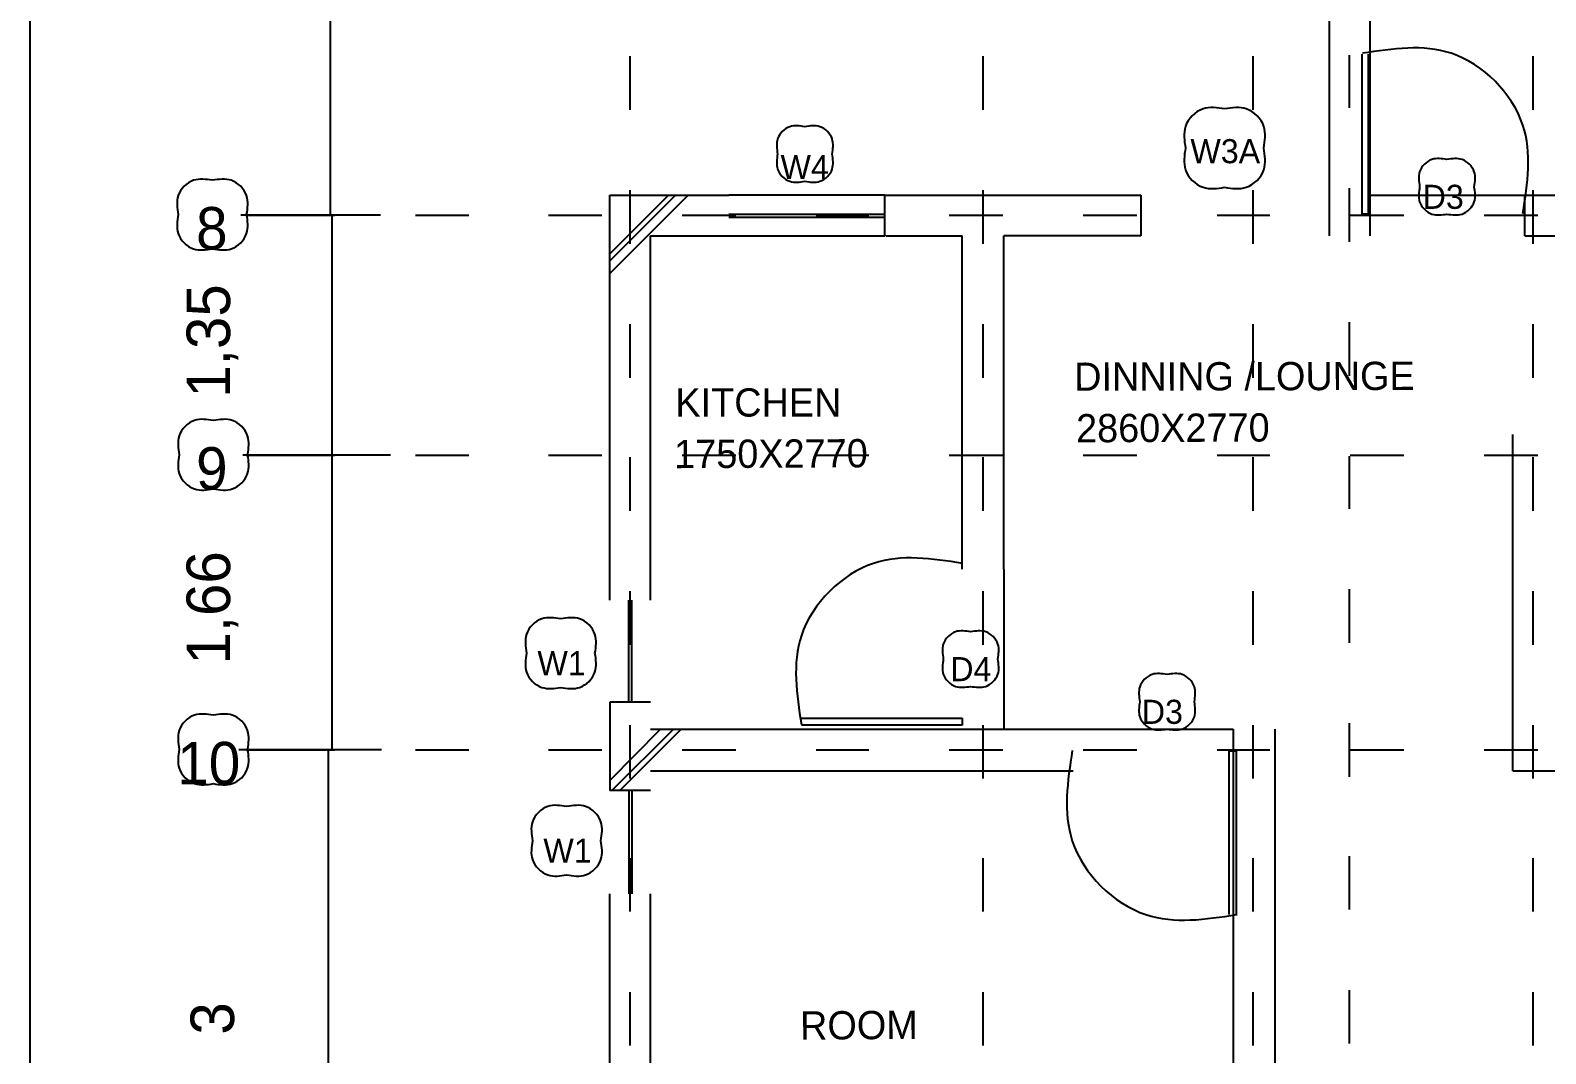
# Model space of a CAD drawing. Header units: millimetres. Extents: x 30 to 56197, y -4580 to 38782.
# Drawn here: x 2132 to 11117, y 12254 to 18323 of the extents above; entities that cross this region are included whole.
import ezdxf

# ---------------------------------------------------------------- set-up
doc = ezdxf.new("R2010")
doc.units = ezdxf.units.MM
doc.layers.add('A-ARCH-REF', color=8, linetype='CONTINUOUS')

msp = doc.modelspace()

# ---------------------------------------------------------------- linework, layer by layer
at = {"layer": 'A-ARCH-REF'}
for p, q in [((2132.1, 2451.8), (2132.1, 38781.7)), ((3909.2, 20393.1), (3909.2, 17227.4)), ((9834.7, 17103.8), (9834.7, 19157.4)), ((10075.9, 17103.8), (10075.9, 19157.4)), ((5686.2, 18168.9), (5686.2, 17851.1)), ((7781, 18168.9), (7781, 17851.1)), ((9381.6, 18168.9), (9381.6, 17851.1)), ((9952.4, 18174.7), (9952.4, 17862.9)), ((10028.9, 17233.3), (10028.9, 18180.6)), ((10064.2, 18180.6), (10064.2, 17233.3)), ((11041, 18168.9), (11041, 17851.1)), ((5568.5, 16956.7), (5956.9, 17345.1)), ((5568.5, 16997.9), (5915.7, 17345.1)), ((5568.5, 16880.2), (6033.4, 17345.1)), ((5568.5, 14944.2), (5568.5, 17345.1)), ((5568.5, 17345.1), (5809.8, 17345.1)), ((5686.2, 17374.5), (5686.2, 17056.7)), ((5809.8, 17345.1), (6274.7, 17345.1)), ((7198.5, 17345.1), (6274.7, 17345.1)), ((7198.5, 17345.1), (7904.6, 17345.1)), ((7198.5, 17103.8), (7198.5, 17345.1)), ((7781, 17374.5), (7781, 17056.7)), ((7904.6, 17345.1), (8716.7, 17345.1)), ((8716.7, 17345.1), (8716.7, 17103.8)), ((9381.6, 17374.5), (9381.6, 17056.7)), ((9952.4, 17386.2), (9952.4, 17068.5)), ((10075.9, 17345.1), (10993.9, 17345.1)), ((10993.9, 17103.8), (10993.9, 17345.1)), ((10993.9, 17345.1), (14012.6, 17345.1)), ((11041, 17374.5), (11041, 17056.7)), ((4209.3, 17227.4), (3379.6, 17227.4)), ((4144.5, 17227.4), (3391.3, 17227.4)), ((3414.9, 17227.4), (3938.6, 17227.4)), ((3920.9, 17227.4), (3920.9, 15803.4)), ((4415.2, 17227.4), (4733, 17227.4)), ((5203.7, 17227.4), (5521.5, 17227.4)), ((5998.1, 17227.4), (6315.9, 17227.4)), ((6274.7, 17233.3), (7198.5, 17233.3)), ((6274.7, 17215.6), (7198.5, 17215.6)), ((6792.5, 17227.4), (7104.4, 17227.4)), ((7581, 17227.4), (7898.7, 17227.4)), ((8375.4, 17227.4), (8693.1, 17227.4)), ((9169.8, 17227.4), (9481.6, 17227.4)), ((9958.3, 17227.4), (10276, 17227.4)), ((10064.2, 17233.3), (10028.9, 17233.3)), ((10752.6, 17227.4), (11070.4, 17227.4)), ((5809.8, 14944.2), (5809.8, 17103.8)), ((5809.8, 17103.8), (6274.7, 17103.8)), ((6274.7, 17103.8), (7198.5, 17103.8)), ((7204.4, 17103.8), (7657.5, 17103.8)), ((7657.5, 15126.7), (7657.5, 17103.8)), ((7904.6, 15126.7), (7904.6, 17103.8)), ((8716.7, 17103.8), (7904.6, 17103.8)), ((10993.9, 17103.8), (11853, 17103.8)), ((5686.2, 16580.1), (5686.2, 16262.3)), ((7781, 16580.1), (7781, 16262.3)), ((9381.6, 16580.1), (9381.6, 16262.3)), ((9952.4, 16591.9), (9952.4, 16274.1)), ((11041, 16580.1), (11041, 16262.3)), ((10923.3, 13932.1), (10923.3, 15926.9)), ((4268.1, 15803.4), (3391.3, 15803.4)), ((4162.2, 15803.4), (3391.3, 15803.4)), ((3414.9, 15803.4), (3938.6, 15803.4)), ((3920.9, 15803.4), (3920.9, 14055.7)), ((4415.2, 15803.4), (4733, 15803.4)), ((5203.7, 15803.4), (5521.5, 15803.4)), ((5686.2, 15791.6), (5686.2, 15473.8)), ((5998.1, 15803.4), (6315.9, 15803.4)), ((6792.5, 15803.4), (7104.4, 15803.4)), ((7581, 15803.4), (7898.7, 15803.4)), ((7781, 15791.6), (7781, 15473.8)), ((8375.4, 15803.4), (8693.1, 15803.4)), ((9169.8, 15803.4), (9481.6, 15803.4)), ((9381.6, 15791.6), (9381.6, 15473.8)), ((9952.4, 15797.5), (9952.4, 15485.6)), ((9958.3, 15803.4), (10276, 15803.4)), ((10752.6, 15803.4), (11070.4, 15803.4)), ((11041, 15791.6), (11041, 15473.8)), ((7904.6, 15126.7), (7904.6, 14179.3)), ((9952.4, 15009), (9952.4, 14691.2)), ((5680.3, 14338.2), (5680.3, 14944.2)), ((5686.2, 14997.2), (5686.2, 14679.4)), ((5698, 14338.2), (5698, 14944.2)), ((7781, 14997.2), (7781, 14679.4)), ((9381.6, 14997.2), (9381.6, 14679.4)), ((11041, 14997.2), (11041, 14679.4)), ((5809.8, 14338.2), (5568.5, 14338.2)), ((5568.5, 14338.2), (5568.5, 13814.5)), ((5686.2, 14202.8), (5686.2, 13885.1)), ((6704.2, 14244), (7657.5, 14244)), ((7657.5, 14202.8), (6704.2, 14202.8)), ((7657.5, 14244), (7657.5, 14202.8)), ((7781, 14202.8), (7781, 13885.1)), ((9381.6, 14202.8), (9381.6, 13885.1)), ((9952.4, 14214.6), (9952.4, 13896.8)), ((11041, 14202.8), (11041, 13885.1)), ((5568.5, 13873.3), (5868.6, 14179.3)), ((5580.3, 13814.5), (5945.1, 14179.3)), ((5627.4, 13814.5), (5992.2, 14179.3)), ((5809.8, 14179.3), (8316.5, 14179.3)), ((8316.5, 14179.3), (9263.9, 14179.3)), ((9263.9, 14179.3), (9263.9, 10589.8)), ((9511, 14179.3), (9511, 10589.8)), ((4215.1, 14055.7), (3367.8, 14055.7)), ((4215.1, 14055.7), (3391.3, 14055.7)), ((3414.9, 14055.7), (3938.6, 14055.7)), ((3897.4, 14055.7), (3897.4, 10884.1)), ((4415.2, 14055.7), (4733, 14055.7)), ((5203.7, 14055.7), (5521.5, 14055.7)), ((5998.1, 14055.7), (6315.9, 14055.7)), ((6792.5, 14055.7), (7104.4, 14055.7)), ((7581, 14055.7), (7898.7, 14055.7)), ((8375.4, 14055.7), (8693.1, 14055.7)), ((9169.8, 14055.7), (9481.6, 14055.7)), ((9240.4, 13078.9), (9240.4, 14049.8)), ((9240.4, 14049.8), (9281.6, 14049.8)), ((9281.6, 14049.8), (9281.6, 13073)), ((9958.3, 14055.7), (10276, 14055.7)), ((10752.6, 14055.7), (11070.4, 14055.7)), ((5809.8, 13932.1), (8316.5, 13932.1)), ((10923.3, 13932.1), (12435.6, 13932.1)), ((5809.8, 13814.5), (5568.5, 13814.5)), ((5680.3, 13814.5), (5680.3, 13202.5)), ((5698, 13814.5), (5698, 13202.5)), ((5686.2, 13414.3), (5686.2, 13096.6)), ((7781, 13414.3), (7781, 13096.6)), ((9381.6, 13414.3), (9381.6, 13096.6)), ((9952.4, 13426.1), (9952.4, 13108.3)), ((11041, 13414.3), (11041, 13096.6)), ((5568.5, 9442.4), (5568.5, 13202.5)), ((5809.8, 10884.1), (5809.8, 13202.5)), ((5686.2, 12619.9), (5686.2, 12302.2)), ((7781, 12619.9), (7781, 12302.2)), ((9381.6, 12619.9), (9381.6, 12302.2)), ((9952.4, 12631.7), (9952.4, 12313.9)), ((11041, 12619.9), (11041, 12302.2))]:
    msp.add_line(p, q, dxfattribs=at)
for points in [[(10982.1, 17236.2), (10982.1, 17761), (10556.7, 18186.5), (10031.8, 18186.5)], [(9213.9, 17857), (9085.5, 17857), (8981.5, 17752.9), (8981.5, 17624.6)], [(9446.3, 17624.6), (9446.3, 17752.9), (9342.3, 17857), (9213.9, 17857)], [(6724.8, 17751.1), (6635.4, 17751.1), (6563, 17678.6), (6563, 17589.3)], [(6886.6, 17589.3), (6886.6, 17678.6), (6814.2, 17751.1), (6724.8, 17751.1)], [(8981.5, 17624.6), (8981.5, 17496.2), (9085.5, 17392.1), (9213.9, 17392.1)], [(9213.9, 17392.1), (9342.3, 17392.1), (9446.3, 17496.2), (9446.3, 17624.6)], [(6563, 17589.3), (6563, 17499.9), (6635.4, 17427.4), (6724.8, 17427.4)], [(6724.8, 17427.4), (6814.2, 17427.4), (6886.6, 17499.9), (6886.6, 17589.3)], [(10532, 17556.9), (10442.6, 17556.9), (10370.2, 17484.4), (10370.2, 17395.1)], [(10693.8, 17395.1), (10693.8, 17484.4), (10621.3, 17556.9), (10532, 17556.9)], [(3211.9, 17433.3), (3099.7, 17433.3), (3008.9, 17342.4), (3008.9, 17230.3)], [(3414.9, 17230.3), (3414.9, 17342.4), (3324, 17433.3), (3211.9, 17433.3)], [(10370.2, 17395.1), (10370.2, 17305.7), (10442.6, 17233.3), (10532, 17233.3)], [(10532, 17233.3), (10621.3, 17233.3), (10693.8, 17305.7), (10693.8, 17395.1)], [(3008.9, 17230.3), (3008.9, 17118.2), (3099.7, 17027.3), (3211.9, 17027.3)], [(3211.9, 17027.3), (3324, 17027.3), (3414.9, 17118.2), (3414.9, 17230.3)], [(3217.7, 16009.3), (3105.6, 16009.3), (3014.7, 15918.4), (3014.7, 15806.3)], [(3420.8, 15806.3), (3420.8, 15918.4), (3329.9, 16009.3), (3217.7, 16009.3)], [(3014.7, 15806.3), (3014.7, 15694.2), (3105.6, 15603.3), (3217.7, 15603.3)], [(3217.7, 15603.3), (3329.9, 15603.3), (3420.8, 15694.2), (3420.8, 15806.3)], [(7660.4, 15162), (7132.3, 15162), (6704.2, 14733.9), (6704.2, 14205.8)], [(5277.3, 14832.4), (5165.1, 14832.4), (5074.3, 14741.6), (5074.3, 14629.4)], [(5480.3, 14629.4), (5480.3, 14741.6), (5389.4, 14832.4), (5277.3, 14832.4)], [(7707.5, 14755.9), (7618.1, 14755.9), (7545.7, 14683.5), (7545.7, 14594.1)], [(7869.3, 14594.1), (7869.3, 14683.5), (7796.9, 14755.9), (7707.5, 14755.9)], [(5074.3, 14629.4), (5074.3, 14517.3), (5165.1, 14426.4), (5277.3, 14426.4)], [(5277.3, 14426.4), (5389.4, 14426.4), (5480.3, 14517.3), (5480.3, 14629.4)], [(7545.7, 14594.1), (7545.7, 14504.8), (7618.1, 14432.3), (7707.5, 14432.3)], [(7707.5, 14432.3), (7796.9, 14432.3), (7869.3, 14504.8), (7869.3, 14594.1)], [(8872.6, 14502.9), (8783.2, 14502.9), (8710.8, 14430.5), (8710.8, 14341.1)], [(9034.4, 14341.1), (9034.4, 14430.5), (8962, 14502.9), (8872.6, 14502.9)], [(8710.8, 14341.1), (8710.8, 14251.7), (8783.2, 14179.3), (8872.6, 14179.3)], [(8872.6, 14179.3), (8962, 14179.3), (9034.4, 14251.7), (9034.4, 14341.1)], [(3217.7, 14261.7), (3105.6, 14261.7), (3014.7, 14170.8), (3014.7, 14058.7)], [(3420.8, 14058.7), (3420.8, 14170.8), (3329.9, 14261.7), (3217.7, 14261.7)], [(3014.7, 14058.7), (3014.7, 13946.5), (3105.6, 13855.6), (3217.7, 13855.6)], [(3217.7, 13855.6), (3329.9, 13855.6), (3420.8, 13946.5), (3420.8, 14058.7)], [(8310.6, 14052.8), (8310.6, 13514.9), (8746.7, 13078.9), (9284.5, 13078.9)], [(5312.6, 13720.3), (5200.5, 13720.3), (5109.6, 13629.4), (5109.6, 13517.3)], [(5515.6, 13517.3), (5515.6, 13629.4), (5424.7, 13720.3), (5312.6, 13720.3)], [(5109.6, 13517.3), (5109.6, 13405.2), (5200.5, 13314.3), (5312.6, 13314.3)], [(5312.6, 13314.3), (5424.7, 13314.3), (5515.6, 13405.2), (5515.6, 13517.3)]]:
    msp.add_spline(points, degree=3, dxfattribs=at)

# ---------------------------------------------------------------- texts
for s, height, p in [('W3A', 142.72, (9010.9, 17534.8)), ('W4', 142.72, (6580.6, 17440.6)), ('D3', 142.72, (10387.8, 17264.1)), ('8', 251.6, (3114.8, 17023.3)), ('KITCHEN', 167.75, (5956.9, 16032.2)), ('9', 251.6, (3114.8, 15599.3)), ('W1', 142.72, (5139, 14498.5)), ('D4', 142.72, (7586.9, 14463.2)), ('D3', 142.72, (8722.5, 14210.1)), ('10', 251.62, (3003, 13851.7)), ('W1', 142.72, (5174.3, 13386.3))]:
    msp.add_text(s, height=height, dxfattribs=at).set_placement(p)
for s, height, rotation, p in [('1,35', 258.29, 90, (3316.8, 16144.6)), ('DINNING /LOUNGE', 167.749, 0.1484, (8321.9, 16185.1)), ('2860X2770', 167.75, 0.2584, (8333.3, 15879.2)), ('1750X2770', 167.75, 0.2584, (5950.2, 15726.2)), ('1,66', 258.29, 90, (3316.8, 14561.8)), ('3', 258.3, 90, (3340.3, 12366.9)), ('ROOM', 167.75, 0.43946, (6696.9, 12336.8))]:
    msp.add_text(s, height=height, rotation=rotation, dxfattribs=at).set_placement(p)

doc.saveas('drawing.dxf')
